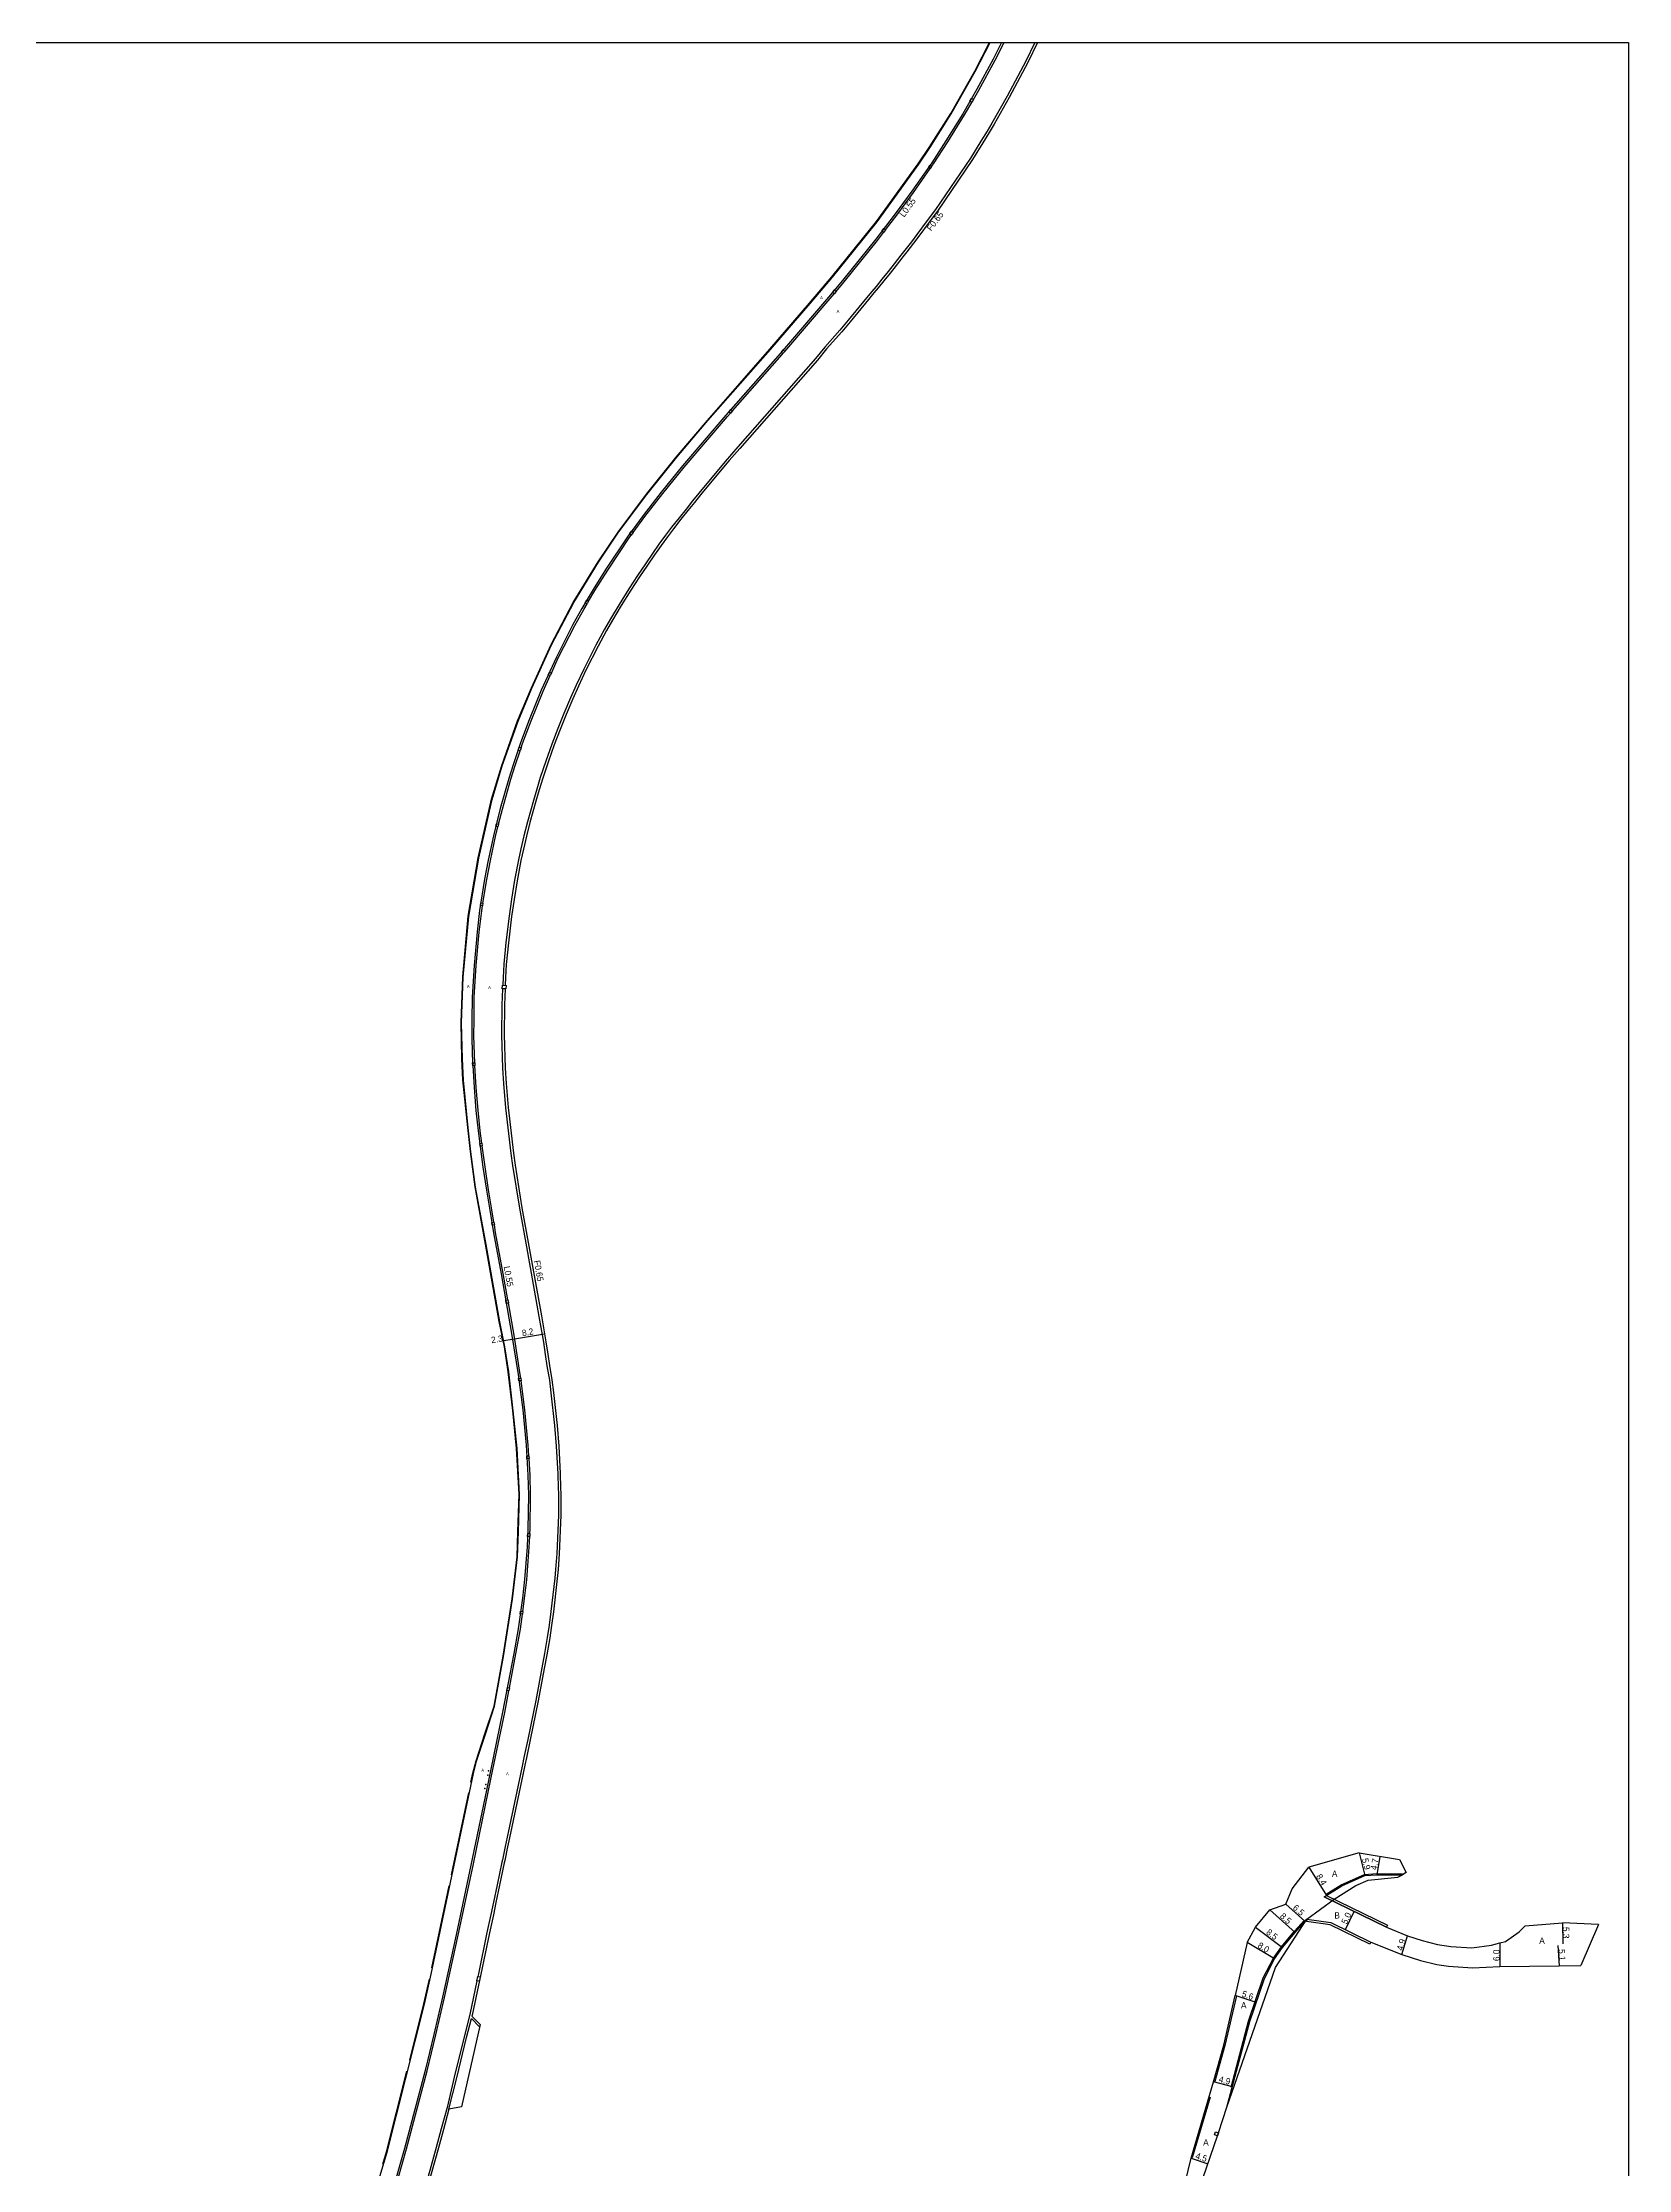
# Model space of a CAD drawing. Header units: metres. Extents: x -12000 to -8000, y -105000 to -102000.
# Drawn here: x -11600 to -11200, y -102537 to -102000 of the extents above; entities that cross this region are included whole.
import ezdxf

# ---------------------------------------------------------------- set-up
doc = ezdxf.new("R2010")
doc.units = ezdxf.units.M
doc.header["$LTSCALE"] = 2.5
for name, color, linetype in [('その他', 7, 'Continuous'), ('側溝・桝', 7, 'Continuous'), ('図郭', 7, 'Continuous'), ('幅員', 7, 'Continuous'), ('歩道・分離帯・安全施設', 7, 'Continuous'), ('舗装', 7, 'Continuous'), ('道路', 7, 'Continuous')]:
    doc.layers.add(name, color=color, linetype=linetype)
doc.styles.get("Standard").update_dxf_attribs({"font": ''})
doc.styles.add('YOKO_DECO', font='')
doc.styles.get('Standard').set_extended_font_data('@MS PGothic')
doc.styles.get('YOKO_DECO').set_extended_font_data('MS PGothic')

msp = doc.modelspace()

# ---------------------------------------------------------------- linework, layer by layer
at = {"layer": 'その他', "flags": 128}
for points in [[(-11281.1, -102473.43), (-11274.22, -102468.4), (-11268.76, -102464.94), (-11265.68, -102463.63), (-11258.13, -102462.84), (-11257.02, -102462.27)], [(-11301.28, -102520.83), (-11289.03, -102485.65), (-11281.1, -102473.43)]]:
    msp.add_lwpolyline(points, dxfattribs=at)
at = {"layer": '側溝・桝'}
for points in [[(-11349.76, -102000), (-11352.03, -102004.73), (-11356.74, -102013.55), (-11360.54, -102020.32), (-11361.77, -102022.38), (-11363.35, -102024.92), (-11365.97, -102029.15), (-11374.8, -102042.14), (-11376.85, -102044.9), (-11379.45, -102048.45), (-11380.84, -102050.25), (-11382.53, -102052.4), (-11383.51, -102053.67), (-11385.17, -102055.86), (-11386.74, -102057.79), (-11388.3, -102059.71), (-11389.76, -102061.51), (-11390.8, -102062.78), (-11392.14, -102064.41), (-11396.79, -102070.05), (-11398.89, -102072.54), (-11402.73, -102076.87), (-11405.06, -102079.68), (-11424.64, -102102.01), (-11427.86, -102105.7), (-11434.51, -102113.69), (-11436.09, -102115.62), (-11437.7, -102117.68), (-11439.47, -102119.87), (-11441.34, -102122.29), (-11442.88, -102124.29), (-11444.52, -102126.55), (-11446.18, -102128.91), (-11447.96, -102131.49), (-11449.94, -102134.44), (-11452.14, -102137.79), (-11454.6, -102141.73), (-11456.77, -102145.38), (-11458.27, -102148.01), (-11460.44, -102152.02), (-11463.5, -102158.08), (-11465.44, -102162.15), (-11466.85, -102165.33), (-11468.53, -102169.28), (-11470.06, -102173.05), (-11471.52, -102176.97), (-11473.07, -102181.31), (-11474.45, -102185.43), (-11475.33, -102188.32), (-11476.21, -102191.25), (-11477.68, -102196.63), (-11478.57, -102200.09), (-11479.34, -102203.37), (-11479.96, -102206.18), (-11480.93, -102211.34), (-11481.69, -102216.09), (-11482.35, -102220.43), (-11483.14, -102227.05), (-11483.67, -102232.53), (-11483.86, -102235.88), (-11483.94, -102237.82)], [(-11365.23, -102014.4), (-11363.87, -102012.02), (-11359.75, -102004.46), (-11357.49, -102000)], [(-11375.75, -102031.26), (-11375.3, -102030.62), (-11371.69, -102025.07), (-11367.44, -102018.27), (-11365.63, -102015.1)], [(-11387.37, -102047.24), (-11384.51, -102043.51), (-11380.34, -102037.83), (-11376.13, -102031.81)], [(-11399.83, -102062.77), (-11397.83, -102060.37), (-11389.41, -102049.91), (-11387.87, -102047.89)], [(-11412.8, -102077.91), (-11401.33, -102064.57), (-11400.34, -102063.37)], [(-11425.96, -102092.9), (-11413.49, -102078.71), (-11413.25, -102078.44)], [(-11451.02, -102123.62), (-11448.11, -102119.61), (-11443.54, -102113.73), (-11438.17, -102107.14), (-11427.26, -102094.37), (-11426.45, -102093.46)], [(-11462.27, -102140.96), (-11460.69, -102138.27), (-11457.45, -102133.13), (-11452, -102124.97), (-11451.51, -102124.29)], [(-11471.66, -102159.07), (-11469.91, -102155.25), (-11465.75, -102147.05), (-11463.49, -102143.01), (-11462.67, -102141.63)], [(-11479.3, -102177.93), (-11478.92, -102176.81), (-11476.78, -102171.09), (-11473.75, -102163.61), (-11471.96, -102159.72)], [(-11485, -102197.21), (-11484.03, -102193.36), (-11481.87, -102185.81), (-11480.79, -102182.39), (-11479.55, -102178.67)], [(-11488.91, -102217.13), (-11487.97, -102211.14), (-11487.05, -102206.33), (-11485.76, -102200.26), (-11485.16, -102197.85)], [(-11490.98, -102257.36), (-11491.09, -102255.27), (-11491.2, -102250.52), (-11491.17, -102246.61), (-11491.11, -102240.82), (-11490.64, -102232.88), (-11489.86, -102224.44), (-11489.21, -102219.07), (-11489.02, -102217.81)], [(-11483.98, -102238.72), (-11484.15, -102242.76), (-11484.22, -102250.33), (-11483.96, -102258.76), (-11483.74, -102262.64), (-11483.23, -102268.73), (-11481.87, -102280.26), (-11481.45, -102283.27), (-11479.73, -102294.05), (-11477.96, -102303.79), (-11474.79, -102321.37), (-11473.69, -102327.84), (-11473.2, -102330.95), (-11472.79, -102333.87), (-11472.17, -102337.49), (-11471.78, -102340.62), (-11470.88, -102348.91), (-11470.43, -102354.11), (-11470.07, -102361.04), (-11469.93, -102364.65), (-11469.89, -102366.15), (-11469.88, -102367.3), (-11469.87, -102369), (-11469.9, -102370.16), (-11469.9, -102371.5), (-11470.3, -102381.21), (-11470.61, -102385.19), (-11470.82, -102387.4), (-11471.77, -102395.81), (-11472.24, -102399.25), (-11472.7, -102402.34), (-11473.42, -102406.4), (-11474.09, -102410.05), (-11475.62, -102418.23), (-11477.62, -102428.09), (-11478.57, -102432.62), (-11478.98, -102434.45), (-11479.49, -102436.85), (-11482.81, -102452.76), (-11483.3, -102455.08), (-11484.03, -102458.48), (-11484.15, -102459.09), (-11485.36, -102464.73), (-11486.25, -102469.11), (-11486.9, -102472.24), (-11487.9, -102476.77), (-11490.06, -102487.2), (-11490.21, -102487.9)], [(-11489.19, -102277.64), (-11489.6, -102274.52), (-11490.16, -102269.36), (-11490.63, -102263.59), (-11490.94, -102258.11)], [(-11486.16, -102297.58), (-11486.69, -102294.49), (-11487.51, -102289.4), (-11488.4, -102283.62), (-11489.09, -102278.37)], [(-11482.65, -102317.16), (-11483.81, -102310.55), (-11485.72, -102300.17), (-11486.04, -102298.27)], [(-11479.4, -102336.94), (-11479.52, -102335.99), (-11481.07, -102326.1), (-11482.5, -102317.98)], [(-11477.33, -102356.5), (-11477.49, -102353.85), (-11478.34, -102344.9), (-11479.31, -102337.59)], [(-11477.09, -102376.13), (-11477.04, -102375.03), (-11476.92, -102366.48), (-11477.04, -102361.38), (-11477.29, -102357.22)], [(-11478.87, -102395.83), (-11478.42, -102392.51), (-11477.89, -102387.79), (-11477.26, -102379.55), (-11477.13, -102376.9)], [(-11482.23, -102415.1), (-11480.59, -102406.51), (-11479.48, -102400.23), (-11478.97, -102396.51)], [(-11530.57, -102600), (-11528.65, -102595.05), (-11523.75, -102581.41), (-11519.27, -102568.19), (-11515.09, -102555.03), (-11511.48, -102542.93), (-11508.19, -102531.4), (-11503, -102511.73), (-11500.78, -102502.63), (-11498.61, -102493.21), (-11495.18, -102477.5), (-11491.43, -102459.88), (-11487.52, -102440.99), (-11486.42, -102435.68), (-11483.42, -102421.3), (-11482.38, -102415.85)], [(-11490.43, -102488.97), (-11492.21, -102497.47), (-11493.7, -102503.09), (-11496.14, -102513.29), (-11497.98, -102520.91), (-11499.43, -102526.31), (-11500.72, -102530.99), (-11503.45, -102540.77), (-11506.14, -102549.92), (-11508.81, -102558.71), (-11511.92, -102568.41), (-11513.12, -102572.03), (-11511.12, -102577.66), (-11509.85, -102580.66)], [(-11497.52, -102521.4), (-11495.54, -102513.43), (-11493.1, -102503.24), (-11491.85, -102498.48), (-11489.79, -102500.61)]]:
    msp.add_lwpolyline(points, dxfattribs=at)
for points in [[(-11365.23, -102014.4), (-11365.63, -102015.1), (-11366.1, -102014.83), (-11365.7, -102014.13)], [(-11376.19, -102030.96), (-11375.75, -102031.26), (-11376.13, -102031.81), (-11376.57, -102031.5)], [(-11387.37, -102047.24), (-11387.87, -102047.89), (-11388.3, -102047.56), (-11387.8, -102046.92)], [(-11400.25, -102062.42), (-11399.83, -102062.77), (-11400.34, -102063.37), (-11400.75, -102063.03)], [(-11413.2, -102077.56), (-11412.8, -102077.91), (-11413.25, -102078.44), (-11413.66, -102078.09)], [(-11425.96, -102092.9), (-11426.45, -102093.46), (-11426.86, -102093.1), (-11426.37, -102092.54)], [(-11451.46, -102123.3), (-11451.02, -102123.62), (-11451.51, -102124.29), (-11451.95, -102123.98)], [(-11462.74, -102140.68), (-11462.27, -102140.96), (-11462.67, -102141.63), (-11463.13, -102141.35)], [(-11472.15, -102158.84), (-11471.66, -102159.07), (-11471.96, -102159.72), (-11472.45, -102159.5)], [(-11479.3, -102177.93), (-11479.55, -102178.67), (-11480.06, -102178.5), (-11479.81, -102177.76)], [(-11485, -102197.21), (-11485.16, -102197.85), (-11485.68, -102197.72), (-11485.52, -102197.07)], [(-11489.44, -102217.05), (-11488.91, -102217.13), (-11489.02, -102217.81), (-11489.55, -102217.73)], [(-11483.14, -102238.76), (-11484.05, -102238.72), (-11484.01, -102237.81), (-11483.1, -102237.85)], [(-11491.52, -102257.39), (-11490.98, -102257.36), (-11490.94, -102258.11), (-11491.47, -102258.14)], [(-11489.19, -102277.64), (-11489.09, -102278.37), (-11489.63, -102278.44), (-11489.72, -102277.71)], [(-11486.16, -102297.58), (-11486.04, -102298.27), (-11486.57, -102298.36), (-11486.69, -102297.67)], [(-11482.65, -102317.16), (-11482.5, -102317.98), (-11483.03, -102318.08), (-11483.18, -102317.25)], [(-11479.93, -102337.01), (-11479.4, -102336.94), (-11479.31, -102337.59), (-11479.85, -102337.66)], [(-11477.33, -102356.5), (-11477.29, -102357.22), (-11477.83, -102357.25), (-11477.87, -102356.54)], [(-11477.09, -102376.13), (-11477.13, -102376.9), (-11477.67, -102376.87), (-11477.63, -102376.11)], [(-11478.87, -102395.83), (-11478.97, -102396.51), (-11479.5, -102396.44), (-11479.41, -102395.76)], [(-11482.23, -102415.1), (-11482.38, -102415.85), (-11482.91, -102415.74), (-11482.76, -102415)], [(-11489.83, -102489.08), (-11490.43, -102488.97), (-11490.21, -102487.9), (-11489.61, -102488.01)], [(-11304.42, -102527.81), (-11304.16, -102527.05), (-11303.41, -102527.31), (-11303.66, -102528.07)]]:
    msp.add_lwpolyline(points, close=True, dxfattribs=at)
at = {"layer": '図郭'}
msp.add_lwpolyline([(-12000, -102000), (-11200, -102000), (-11200, -102600), (-12000, -102600)], close=True, dxfattribs=at)
at = {"layer": '幅員'}
for points in [[(-11483.72, -102327.45), (-11481.46, -102327.1)], [(-11481.46, -102327.1), (-11473.39, -102325.74)], [(-11271.38, -102476.05), (-11269.18, -102471.52)], [(-11257.12, -102482.34), (-11255.71, -102477.65)], [(-11232.4, -102479.4), (-11232.41, -102485.4)], [(-11216.66, -102474.35), (-11216.58, -102479.65)], [(-11217.8, -102480.09), (-11217.49, -102485.18)]]:
    msp.add_lwpolyline(points, dxfattribs=at)
at = {"layer": '幅員', "flags": 128}
for points in [[(-11267.92, -102456.72), (-11266.47, -102462.44)], [(-11263.42, -102462.24), (-11262.65, -102457.59)], [(-11280.61, -102460.33), (-11276.17, -102467.46)], [(-11290.43, -102471.1), (-11284.08, -102476.76)], [(-11286.44, -102469.64), (-11281.59, -102473.97)], [(-11289.28, -102483.46), (-11296.14, -102479.31)], [(-11294.04, -102475.42), (-11287.28, -102480.6)], [(-11293.89, -102494.48), (-11299.19, -102492.69)], [(-11299.9, -102515.7), (-11304.64, -102514.43)], [(-11310.33, -102533.71), (-11306.07, -102535.16)]]:
    msp.add_lwpolyline(points, dxfattribs=at)
at = {"layer": '歩道・分離帯・安全施設'}
for points in [[(-11358.1, -102000), (-11360.23, -102004.21), (-11364.34, -102011.76), (-11367.9, -102017.99), (-11372.15, -102024.78), (-11375.74, -102030.32), (-11380.78, -102037.51), (-11384.94, -102043.19), (-11389.84, -102049.58), (-11398.25, -102060.03), (-11401.75, -102064.22), (-11413.89, -102078.36), (-11427.67, -102094.02), (-11438.58, -102106.8), (-11443.96, -102113.39), (-11448.54, -102119.28), (-11452.45, -102124.66), (-11457.9, -102132.84), (-11461.15, -102137.99), (-11463.95, -102142.74), (-11466.23, -102146.8), (-11470.39, -102155.02), (-11474.25, -102163.39), (-11477.29, -102170.89), (-11479.43, -102176.63), (-11481.31, -102182.22), (-11482.39, -102185.65), (-11484.56, -102193.22), (-11486.29, -102200.14), (-11487.57, -102206.23), (-11488.5, -102211.05), (-11489.75, -102218.99), (-11490.39, -102224.37), (-11491.17, -102232.84), (-11491.65, -102240.8), (-11491.71, -102246.61), (-11491.74, -102250.53), (-11491.63, -102255.29), (-11491.17, -102263.63), (-11490.7, -102269.41), (-11490.13, -102274.58), (-11488.93, -102283.7), (-11488.04, -102289.48), (-11487.22, -102294.58), (-11486.25, -102300.26), (-11484.34, -102310.64), (-11481.6, -102326.19), (-11480.06, -102336.06), (-11478.88, -102344.96), (-11478.03, -102353.89), (-11477.58, -102361.41), (-11477.46, -102366.48), (-11477.58, -102375.01), (-11477.8, -102379.52), (-11478.43, -102387.74), (-11478.95, -102392.44), (-11480.01, -102400.15), (-11481.12, -102406.41), (-11483.95, -102421.2), (-11486.95, -102435.57), (-11488.05, -102440.88), (-11491.96, -102459.77), (-11495.71, -102477.38), (-11499.14, -102493.09), (-11501.31, -102502.5), (-11503.52, -102511.6), (-11508.71, -102531.26), (-11512, -102542.78)], [(-11358.1, -102000), (-11360.23, -102004.21), (-11364.34, -102011.76), (-11367.9, -102017.99), (-11372.15, -102024.78), (-11375.74, -102030.32), (-11380.78, -102037.51), (-11384.94, -102043.19), (-11389.84, -102049.58), (-11398.25, -102060.03), (-11401.75, -102064.22), (-11413.89, -102078.36), (-11427.67, -102094.02), (-11438.58, -102106.8), (-11443.96, -102113.39), (-11448.54, -102119.28), (-11452.45, -102124.66), (-11457.9, -102132.84), (-11461.15, -102137.99), (-11463.95, -102142.74), (-11466.23, -102146.8), (-11470.39, -102155.02), (-11474.25, -102163.39), (-11477.29, -102170.89), (-11479.43, -102176.63), (-11481.31, -102182.22), (-11482.39, -102185.65), (-11484.56, -102193.22), (-11486.29, -102200.14), (-11487.57, -102206.23), (-11488.5, -102211.05), (-11489.75, -102218.99), (-11490.39, -102224.37), (-11491.17, -102232.84), (-11491.65, -102240.8), (-11491.71, -102246.61), (-11491.74, -102250.53), (-11491.63, -102255.29), (-11491.17, -102263.63), (-11490.7, -102269.41), (-11490.13, -102274.58), (-11488.93, -102283.7), (-11488.04, -102289.48), (-11487.22, -102294.58), (-11486.25, -102300.26), (-11484.34, -102310.64), (-11481.6, -102326.19), (-11480.06, -102336.06), (-11478.88, -102344.96), (-11478.03, -102353.89), (-11477.58, -102361.41), (-11477.46, -102366.48), (-11477.58, -102375.01), (-11477.8, -102379.52), (-11478.43, -102387.74), (-11478.95, -102392.44), (-11480.01, -102400.15), (-11481.12, -102406.41), (-11483.95, -102421.2), (-11486.95, -102435.57), (-11488.05, -102440.88), (-11491.96, -102459.77), (-11495.71, -102477.38), (-11499.14, -102493.09), (-11501.31, -102502.5), (-11503.52, -102511.6), (-11508.71, -102531.26), (-11512, -102542.78)], [(-11491.94, -102438.86), (-11491.46, -102436.6), (-11490.65, -102433.51), (-11488.42, -102426.7), (-11486.11, -102419.66), (-11483.86, -102407.12), (-11481.58, -102392.64), (-11480.3, -102381.98), (-11480.09, -102375.67), (-11479.79, -102366.23), (-11480.43, -102354.66), (-11481.38, -102345.09), (-11482.55, -102335.32), (-11483.52, -102329.01), (-11484.79, -102322.68), (-11488.26, -102303.17), (-11490.88, -102288.7), (-11492.09, -102279.75), (-11492.74, -102273.73), (-11493.98, -102261.7), (-11494.21, -102256.35), (-11494.45, -102247.26), (-11494.02, -102235.7), (-11492.62, -102220.38), (-11490.12, -102205.68), (-11486.75, -102190.91), (-11484.16, -102182.38), (-11480.18, -102171.12), (-11476.69, -102162.77), (-11471.75, -102151.89), (-11466.15, -102141.23), (-11459.87, -102131.01), (-11454.84, -102123.49), (-11447.71, -102113.95), (-11440.16, -102104.56), (-11432.28, -102095.31), (-11416.55, -102077.34), (-11406.53, -102065.79), (-11400.91, -102059.11), (-11389.64, -102045.14), (-11379.12, -102030.64), (-11376.37, -102026.52), (-11370.95, -102017.9), (-11364.88, -102007.25), (-11361.15, -102000)], [(-11496.86, -102462.27), (-11492.51, -102441.58)], [(-11276.21, -102467.13), (-11272.46, -102464.79), (-11266.54, -102462.14), (-11263.43, -102461.94), (-11257.02, -102461.97)], [(-11501.78, -102485.7), (-11497.43, -102465)], [(-11300.24, -102515.79), (-11295.8, -102499.19), (-11292.1, -102488.24), (-11289.54, -102483.3), (-11287.52, -102480.41), (-11284.22, -102476.47), (-11281.81, -102473.77)], [(-11507.4, -102509), (-11503.82, -102494.82), (-11502.4, -102488.53)], [(-11298.9, -102492.75), (-11301.78, -102505.28), (-11304.32, -102514.41)], [(-11514.17, -102535.22), (-11513.23, -102532.1), (-11508.11, -102511.81)], [(-11305.49, -102518.37), (-11310, -102533.65)]]:
    msp.add_lwpolyline(points, dxfattribs=at)
for p in [(-11487.48, -102436.03, 113.32), (-11488.41, -102440.5, 113.28), (-11488.19, -102439.44, 113.32), (-11487.69, -102437.07, 113.31)]:
    msp.add_point(p, dxfattribs=at)
at = {"layer": '道路'}
for points in [[(-11521.85, -102561.33), (-11513.11, -102532.17), (-11503.7, -102494.89), (-11501.99, -102487.34), (-11491.34, -102436.67), (-11490.53, -102433.58), (-11488.29, -102426.77), (-11485.99, -102419.73), (-11483.73, -102407.19), (-11481.45, -102392.71), (-11480.18, -102382.05), (-11479.97, -102375.74), (-11479.67, -102366.3), (-11480.31, -102354.73), (-11481.26, -102345.15), (-11482.43, -102335.39), (-11483.4, -102329.08), (-11484.66, -102322.75), (-11488.14, -102303.24), (-11490.76, -102288.77), (-11491.97, -102279.82), (-11492.61, -102273.8), (-11493.86, -102261.77), (-11494.09, -102256.42), (-11494.32, -102247.33), (-11493.9, -102235.77), (-11492.49, -102220.45), (-11489.99, -102205.75), (-11486.63, -102190.98), (-11484.04, -102182.45), (-11480.05, -102171.19), (-11476.56, -102162.84), (-11471.62, -102151.96), (-11466.03, -102141.3), (-11459.75, -102131.08), (-11454.72, -102123.56), (-11447.59, -102114.02), (-11440.04, -102104.63), (-11432.16, -102095.38), (-11416.42, -102077.41), (-11406.4, -102065.86), (-11400.79, -102059.18), (-11389.52, -102045.21), (-11378.99, -102030.71), (-11376.24, -102026.59), (-11370.82, -102017.97), (-11364.76, -102007.32), (-11360.99, -102000)], [(-11349.06, -102000), (-11351.47, -102005.02), (-11356.18, -102013.86), (-11359.99, -102020.63), (-11361.23, -102022.71), (-11362.81, -102025.26), (-11365.44, -102029.5), (-11374.28, -102042.51), (-11376.34, -102045.28), (-11378.95, -102048.83), (-11380.34, -102050.64), (-11382.03, -102052.79), (-11383, -102054.06), (-11384.67, -102056.26), (-11386.25, -102058.19), (-11387.81, -102060.11), (-11389.27, -102061.91), (-11390.31, -102063.18), (-11391.65, -102064.81), (-11396.31, -102070.46), (-11398.41, -102072.95), (-11402.25, -102077.29), (-11404.57, -102080.09), (-11424.16, -102102.43), (-11426.82, -102105.48)], [(-11426.82, -102105.48), (-11427.37, -102106.12), (-11434.02, -102114.12), (-11435.59, -102116.02), (-11437.21, -102118.07), (-11438.97, -102120.26), (-11440.84, -102122.68), (-11442.37, -102124.67), (-11444, -102126.92), (-11445.66, -102129.27), (-11447.43, -102131.84), (-11449.42, -102134.79), (-11451.6, -102138.13), (-11454.06, -102142.06), (-11456.22, -102145.7), (-11457.72, -102148.32), (-11459.87, -102152.31), (-11462.94, -102158.36), (-11464.86, -102162.41), (-11466.26, -102165.58), (-11467.95, -102169.52), (-11469.47, -102173.28), (-11470.92, -102177.19), (-11472.47, -102181.51), (-11473.84, -102185.62), (-11474.73, -102188.5), (-11475.6, -102191.42), (-11477.06, -102196.79), (-11477.94, -102200.24), (-11478.71, -102203.51), (-11479.33, -102206.31), (-11480.29, -102211.45), (-11481.06, -102216.19), (-11481.71, -102220.52), (-11482.5, -102227.12), (-11483.03, -102232.58), (-11483.22, -102235.91), (-11483.3, -102237.84), (-11483.1, -102237.85), (-11483.14, -102238.76), (-11483.34, -102238.75), (-11483.51, -102242.78), (-11483.58, -102250.32), (-11483.32, -102258.73), (-11483.1, -102262.6), (-11482.58, -102268.67), (-11481.23, -102280.18), (-11480.81, -102283.17), (-11479.09, -102293.94), (-11477.33, -102303.67), (-11474.15, -102321.26), (-11473.06, -102327.74), (-11472.56, -102330.86), (-11472.15, -102333.77), (-11471.54, -102337.4), (-11471.14, -102340.54), (-11470.24, -102348.85), (-11469.79, -102354.06), (-11469.42, -102361.02), (-11469.32, -102364.64), (-11469.29, -102366.14), (-11469.27, -102367.3), (-11469.27, -102369.01), (-11469.3, -102370.16), (-11469.29, -102371.5), (-11469.66, -102381.25), (-11469.97, -102385.25), (-11470.18, -102387.47), (-11471.13, -102395.88), (-11471.6, -102399.34), (-11472.06, -102402.45), (-11472.85, -102406.71)], [(-11472.85, -102406.71), (-11473.48, -102410.17), (-11475.02, -102418.35), (-11477.02, -102428.21), (-11477.97, -102432.75), (-11478.38, -102434.58), (-11478.89, -102436.98), (-11482.21, -102452.89), (-11482.7, -102455.21), (-11483.43, -102458.6), (-11483.55, -102459.21), (-11484.76, -102464.85), (-11485.65, -102469.23), (-11486.3, -102472.36), (-11487.3, -102476.9), (-11489.46, -102487.32), (-11491.62, -102497.63), (-11491.69, -102497.9), (-11489.66, -102500)], [(-11267.92, -102456.72), (-11257.78, -102458.4)], [(-11276.77, -102467.83), (-11272.31, -102465.05), (-11266.47, -102462.44), (-11263.42, -102462.24), (-11257.02, -102462.27)], [(-11276.77, -102467.83), (-11261.05, -102475.47)], [(-11261.05, -102475.47), (-11276.77, -102467.83)], [(-11276.17, -102467.46), (-11260.78, -102474.93), (-11261.05, -102475.47)], [(-11301.28, -102520.83), (-11295.51, -102499.28), (-11291.82, -102488.36), (-11289.28, -102483.46), (-11287.28, -102480.6), (-11284.08, -102476.76), (-11281.1, -102473.43)], [(-11296.14, -102479.31), (-11294.04, -102475.42), (-11290.43, -102471.1)], [(-11281.1, -102473.43), (-11275.07, -102474.24), (-11264.97, -102479.2), (-11265.23, -102479.74), (-11275.24, -102474.82), (-11281.18, -102474.02)], [(-11281.1, -102473.43), (-11275.07, -102474.24), (-11264.97, -102479.2)], [(-11264.97, -102479.2), (-11257.12, -102482.34), (-11252.45, -102483.85), (-11248.34, -102484.85), (-11245.41, -102485.29), (-11239.33, -102485.73), (-11232.41, -102485.4), (-11217.49, -102485.18), (-11211.97, -102485.1)], [(-11261.05, -102475.47), (-11255.71, -102477.65), (-11251.99, -102478.78), (-11248.19, -102479.79), (-11244.8, -102480.32), (-11239.5, -102480.7), (-11234.53, -102479.98), (-11232.4, -102479.4), (-11231.05, -102479.03), (-11227.58, -102476.66), (-11226.08, -102475.15), (-11216.66, -102474.35)], [(-11207.58, -102474.78), (-11216.66, -102474.35)], [(-11207.58, -102474.78), (-11211.97, -102485.1)], [(-11315.75, -102551.07), (-11311.81, -102539.93), (-11310.33, -102533.71), (-11304.64, -102514.43), (-11302.07, -102505.2), (-11299.19, -102492.69)], [(-11489.66, -102500), (-11494.31, -102520.78)], [(-11494.31, -102520.78), (-11497.52, -102521.4), (-11498.88, -102526.46), (-11500.17, -102531.14), (-11502.9, -102540.93), (-11505.59, -102550.08), (-11508.26, -102558.88), (-11511.38, -102568.58), (-11512.51, -102572.02), (-11510.59, -102577.42), (-11509.24, -102577.88)], [(-11308.15, -102541.27), (-11303.66, -102528.07), (-11303.41, -102527.31), (-11302.27, -102523.96), (-11301.28, -102520.83)]]:
    msp.add_lwpolyline(points, dxfattribs=at)
at = {"layer": '道路', "flags": 128}
for points in [[(-11267.92, -102456.72), (-11280.61, -102460.33)], [(-11286.44, -102469.64), (-11284.85, -102465.75), (-11280.61, -102460.33)], [(-11257.78, -102458.4), (-11256.08, -102461.63), (-11257.02, -102462.27)], [(-11276.77, -102467.83), (-11276.17, -102467.46)], [(-11290.43, -102471.1), (-11286.44, -102469.64)], [(-11281.1, -102473.43), (-11281.18, -102474.02)], [(-11296.14, -102479.31), (-11299.19, -102492.69)]]:
    msp.add_lwpolyline(points, dxfattribs=at)

# ---------------------------------------------------------------- texts
at = {"layer": '側溝・桝'}
for s, rotation, p in [('L0.55', 54, (-11382.7, -102044.19)), ('F0.65', 53, (-11375.86, -102047.69)), ('F0.65', 280, (-11476.1, -102307.36)), ('L0.55', 280, (-11483.7, -102308.82))]:
    msp.add_text(s, height=1.6, rotation=rotation, dxfattribs=at).set_placement(p)
at = {"layer": '幅員'}
for s, rotation, p in [('2.3', 9, (-11486.71, -102328.14)), ('8.2', 10, (-11478.94, -102326.38)), ('5.9', 284.2608, (-11267.26, -102458.28)), ('4.7', 80.5639, (-11263.49, -102461.14)), ('8.4', 301.9569, (-11278.87, -102462.65)), ('8.5', 318.2554, (-11288.05, -102472.89)), ('6.5', 318.2554, (-11284.8, -102470.76)), ('5.0', 64.0834, (-11271.07, -102474.85)), ('8.0', 328.851, (-11293.7, -102480.49)), ('8.5', 322.5614, (-11291.53, -102477.03)), ('4.9', 73.3076, (-11256.97, -102481.5)), ('5.3', 270.8313, (-11216.55, -102475.4)), ('6.0', 89.9374, (-11232.5, -102484)), ('5.1', 273.5374, (-11217.64, -102481.03)), ('5.6', 341.3195, (-11297.67, -102492.94)), ('4.9', 345.0152, (-11303.46, -102514.49)), ('4.5', 341.2329, (-11309.35, -102533.78))]:
    msp.add_text(s, height=1.6, rotation=rotation, dxfattribs=at).set_placement(p)
at = {"layer": '舗装', "style": 'YOKO_DECO'}
for p in [(-11403.88, -102064.71, 114.98), (-11399.7, -102068.19, 114.79), (-11492.98, -102238.48, 113.7), (-11487.61, -102238.75, 113.27), (-11489.33, -102436.23, 112.49), (-11483.11, -102437.15, 112.25)]:
    msp.add_text('A', height=0.75, dxfattribs=at).set_placement(p)
at = {"layer": '舗装'}
for s, p in [('A', (-11274.8, -102462.78)), ('B', (-11274.17, -102473.27)), ('A', (-11222.5, -102479.66)), ('A', (-11297.73, -102495.94)), ('A', (-11307.27, -102530.56))]:
    msp.add_text(s, height=1.6, dxfattribs=at).set_placement(p)

doc.saveas('drawing.dxf')
